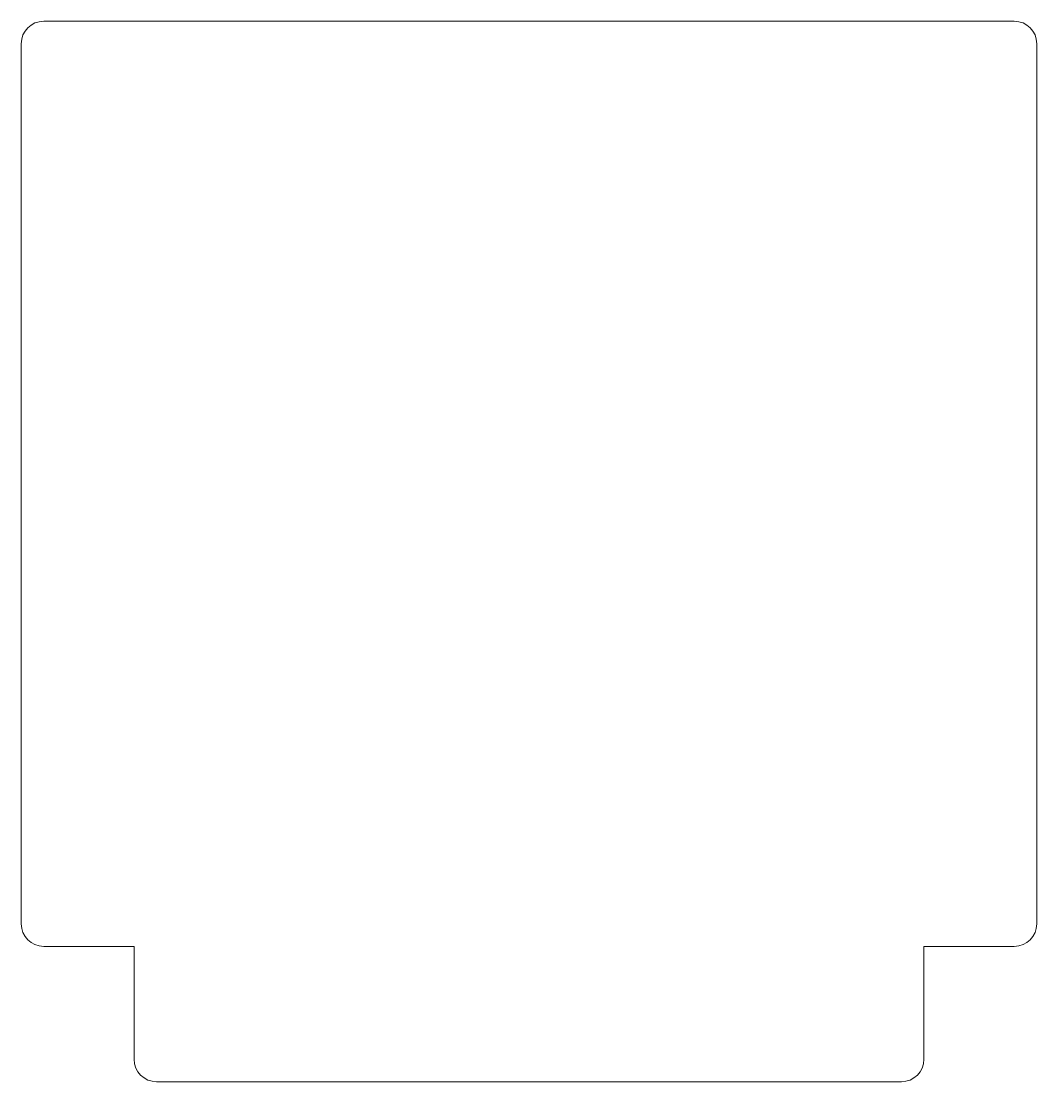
# Model space of a CAD drawing. Extents: x 126 to 171, y 81.5 to 128.5.
import ezdxf

# ---------------------------------------------------------------- set-up
doc = ezdxf.new("R2010")
doc.units = 0

msp = doc.modelspace()

# ---------------------------------------------------------------- linework, layer by layer
at = {"color": 1, "lineweight": 13}
for p, q in [((127, 128.5), (170, 128.5)), ((126, 127.5), (126, 88.5)), ((171, 88.5), (171, 127.5)), ((131, 87.5), (127, 87.5)), ((131, 87.5), (131, 82.5)), ((166, 82.5), (166, 87.5)), ((170, 87.5), (166, 87.5)), ((165, 81.5), (132, 81.5))]:
    msp.add_line(p, q, dxfattribs=at)
for centre, start, end in [((127, 127.5), 90, 180), ((170, 127.5), 0, 90), ((127, 88.5), 180, 270), ((170, 88.5), 270, 360), ((132, 82.5), 180, 270), ((165, 82.5), 270, 360)]:
    msp.add_arc(centre, 1, start, end, dxfattribs=at)

doc.saveas('drawing.dxf')
